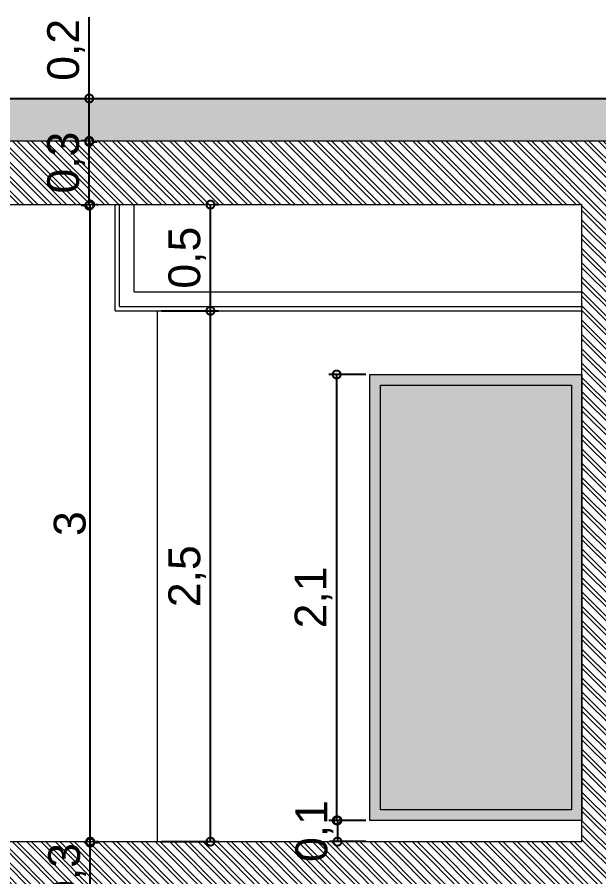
# Model space of a CAD drawing. Header units: millimetres. Extents: x 2502.5 to 2587.5, y 1451 to 1547.9.
# Drawn here: x 2568.288 to 2571.029, y 1531.664 to 1535.712 of the extents above; entities that cross this region are included whole.
import ezdxf

# ---------------------------------------------------------------- set-up
doc = ezdxf.new("R2010")
doc.units = ezdxf.units.MM
for name, color, linetype, lineweight in [('0.09', 6, 'Continuous', 9), ('03_CIVIL EXIST A DECLARAR', 6, 'Continuous', 15), ('06_CIVIL VISTAS GRUESA', 14, 'Continuous', 15), ('07_CIVIL VISTAS MEDIA', 143, 'Continuous', 9), ('08_CIVIL VISTAS FINO', 253, 'Continuous', 5), ('12_HATCH', 254, 'Continuous', 5), ('13_COTAS', 8, 'Continuous', 9)]:
    doc.layers.add(name, color=color, linetype=linetype, lineweight=lineweight)
doc.layers.add('HATCH', color=251, linetype='Continuous')
doc.styles.add('Swis721 BT', font='swiss.ttf')
doc.dimstyles.new('ISO-23', dxfattribs={"dimscale": 0.03, "dimtxt": 5, "dimasz": 2.5, "dimexe": 1.25, "dimexo": 0.625, "dimtad": 1, "dimtxsty": 'Swis721 BT', "dimblk": 'DOTSMALL', "dimcen": 2.5, "dimclrt": 150, "dimadec": 0, "dimazin": 0, "dimtfac": 1, "dimtmove": 0, "dimatfit": 3, "dimfxl": 0, "dimarcsym": 0})

# ---------------------------------------------------------------- blocks, each defined once
blk = doc.blocks.new('_DotSmall')
at = {"color": 0, "linetype": 'ByBlock', "const_width": 0.5}
blk.add_lwpolyline([(-0.0625, 0, 1), (0.0625, 0, 1)], format="xyb", close=True, dxfattribs=at)
blk = doc.blocks.new('*D281')
at = {"layer": '13_COTAS', "color": 0, "lineweight": -2}
for p, q in [((2568.6318, 1531.5245), (2568.6318, 1531.8292)), ((2568.6506, 1531.8292), (2568.6693, 1531.8292)), ((2568.6506, 1531.5245), (2568.6693, 1531.5245))]:
    blk.add_line(p, q, dxfattribs=at)
at = {"layer": 'Defpoints', "color": 0}
for p in [(2568.6318, 1531.8292), (2568.6318, 1531.8292), (2568.6318, 1531.5245)]:
    blk.add_point(p, dxfattribs=at)
at = {"layer": '13_COTAS', "color": 0, "lineweight": -2, "xscale": 0.075, "yscale": 0.075, "zscale": 0.075}
for p, rotation in [((2568.6318, 1531.8292), 90), ((2568.6318, 1531.5245), 270)]:
    blk.add_blockref('_DotSmall', p, dxfattribs=dict(at, rotation=rotation))
at = {"layer": '13_COTAS', "color": 150, "insert": (2568.5227, 1531.6768), "char_height": 0.15, "attachment_point": 5, "rotation": 90, "style": 'Swis721 BT'}
blk.add_mtext('0,3', dxfattribs=at)
blk = doc.blocks.new('*D282')
at = {"layer": '13_COTAS', "color": 0, "lineweight": -2}
for p, q in [((2568.6318, 1531.8245), (2568.6318, 1534.8292)), ((2568.6506, 1534.8292), (2568.6693, 1534.8292)), ((2568.6506, 1531.8245), (2568.6693, 1531.8245))]:
    blk.add_line(p, q, dxfattribs=at)
at = {"layer": 'Defpoints', "color": 0}
for p in [(2568.6318, 1534.8292), (2568.6318, 1534.8292), (2568.6318, 1531.8245)]:
    blk.add_point(p, dxfattribs=at)
at = {"layer": '13_COTAS', "color": 0, "lineweight": -2, "xscale": 0.075, "yscale": 0.075, "zscale": 0.075}
for p, rotation in [((2568.6318, 1534.8292), 90), ((2568.6318, 1531.8245), 270)]:
    blk.add_blockref('_DotSmall', p, dxfattribs=dict(at, rotation=rotation))
at = {"layer": '13_COTAS', "color": 150, "insert": (2568.536, 1533.3268), "char_height": 0.15, "attachment_point": 5, "rotation": 90, "style": 'Swis721 BT'}
blk.add_mtext('3', dxfattribs=at)
blk = doc.blocks.new('*D283')
at = {"layer": '13_COTAS', "color": 0, "lineweight": -2}
for p, q in [((2568.6131, 1535.1292), (2568.5897, 1535.1292)), ((2568.6272, 1534.8245), (2568.6272, 1535.1292)), ((2568.6131, 1534.8245), (2568.5897, 1534.8245))]:
    blk.add_line(p, q, dxfattribs=at)
at = {"layer": 'Defpoints', "color": 0}
for p in [(2568.6272, 1535.1292), (2568.6318, 1535.1292), (2568.6318, 1534.8245)]:
    blk.add_point(p, dxfattribs=at)
at = {"layer": '13_COTAS', "color": 0, "lineweight": -2, "xscale": 0.075, "yscale": 0.075, "zscale": 0.075}
for p, rotation in [((2568.6272, 1535.1292), 90), ((2568.6272, 1534.8245), 270)]:
    blk.add_blockref('_DotSmall', p, dxfattribs=dict(at, rotation=rotation))
at = {"layer": '13_COTAS', "color": 150, "insert": (2568.518, 1535.0268), "char_height": 0.15, "attachment_point": 5, "rotation": 90, "style": 'Swis721 BT'}
blk.add_mtext('0,3', dxfattribs=at)
blk = doc.blocks.new('*D284')
at = {"layer": '13_COTAS', "color": 0, "lineweight": -2}
for p, q in [((2568.6272, 1535.3292), (2568.6272, 1535.7118)), ((2568.6272, 1535.1245), (2568.6272, 1535.3292)), ((2568.6459, 1535.3292), (2568.6647, 1535.3292)), ((2568.6459, 1535.1245), (2568.6647, 1535.1245))]:
    blk.add_line(p, q, dxfattribs=at)
at = {"layer": 'Defpoints', "color": 0}
for p in [(2568.6272, 1535.3292), (2568.6272, 1535.3292), (2568.6272, 1535.1245)]:
    blk.add_point(p, dxfattribs=at)
at = {"layer": '13_COTAS', "color": 0, "lineweight": -2, "xscale": 0.075, "yscale": 0.075, "zscale": 0.075}
for p, rotation in [((2568.6272, 1535.3292), 90), ((2568.6272, 1535.1245), 270)]:
    blk.add_blockref('_DotSmall', p, dxfattribs=dict(at, rotation=rotation))
at = {"layer": '13_COTAS', "color": 150, "insert": (2568.518, 1535.558), "char_height": 0.15, "attachment_point": 5, "rotation": 90, "style": 'Swis721 BT'}
blk.add_mtext('0,2', dxfattribs=at)
blk = doc.blocks.new('*D288')
at = {"layer": '13_COTAS', "color": 0, "lineweight": -2}
for p, q in [((2568.9681, 1534.3292), (2569.2358, 1534.3292)), ((2569.1983, 1531.8292), (2569.1983, 1534.3292)), ((2568.9681, 1531.8292), (2569.2358, 1531.8292))]:
    blk.add_line(p, q, dxfattribs=at)
at = {"layer": 'Defpoints', "color": 0}
for p in [(2568.9493, 1534.3292), (2569.1983, 1534.3292), (2568.9493, 1531.8292)]:
    blk.add_point(p, dxfattribs=at)
at = {"layer": '13_COTAS', "color": 0, "lineweight": -2, "xscale": 0.075, "yscale": 0.075, "zscale": 0.075}
for p, rotation in [((2569.1983, 1534.3292), 90), ((2569.1983, 1531.8292), 270)]:
    blk.add_blockref('_DotSmall', p, dxfattribs=dict(at, rotation=rotation))
at = {"layer": '13_COTAS', "color": 150, "insert": (2569.0891, 1533.0792), "char_height": 0.15, "attachment_point": 5, "rotation": 90, "style": 'Swis721 BT'}
blk.add_mtext('2,5', dxfattribs=at)
blk = doc.blocks.new('*D289')
at = {"layer": '13_COTAS', "color": 0, "lineweight": -2}
for p, q in [((2569.1983, 1534.3292), (2569.1983, 1534.8292)), ((2569.2124, 1534.8292), (2569.2358, 1534.8292)), ((2569.2124, 1534.3292), (2569.2358, 1534.3292))]:
    blk.add_line(p, q, dxfattribs=at)
at = {"layer": 'Defpoints', "color": 0}
for p in [(2569.1936, 1534.8292), (2569.1983, 1534.8292), (2569.1936, 1534.3292)]:
    blk.add_point(p, dxfattribs=at)
at = {"layer": '13_COTAS', "color": 0, "lineweight": -2, "xscale": 0.075, "yscale": 0.075, "zscale": 0.075}
for p, rotation in [((2569.1983, 1534.8292), 90), ((2569.1983, 1534.3292), 270)]:
    blk.add_blockref('_DotSmall', p, dxfattribs=dict(at, rotation=rotation))
at = {"layer": '13_COTAS', "color": 150, "insert": (2569.0891, 1534.5792), "char_height": 0.15, "attachment_point": 5, "rotation": 90, "style": 'Swis721 BT'}
blk.add_mtext('0,5', dxfattribs=at)
blk = doc.blocks.new('*D291')
at = {"layer": '13_COTAS', "color": 0, "lineweight": -2}
for p, q in [((2569.9306, 1534.0292), (2569.7557, 1534.0292)), ((2569.7932, 1534.0292), (2569.7932, 1531.9292)), ((2569.9306, 1531.9292), (2569.7557, 1531.9292))]:
    blk.add_line(p, q, dxfattribs=at)
at = {"layer": 'Defpoints', "color": 0}
for p in [(2569.9493, 1534.0292), (2569.7932, 1531.9292), (2569.9493, 1531.9292)]:
    blk.add_point(p, dxfattribs=at)
at = {"layer": '13_COTAS', "color": 0, "lineweight": -2, "xscale": 0.075, "yscale": 0.075, "zscale": 0.075}
for p, rotation in [((2569.7932, 1534.0292), 90), ((2569.7932, 1531.9292), 270)]:
    blk.add_blockref('_DotSmall', p, dxfattribs=dict(at, rotation=rotation))
at = {"layer": '13_COTAS', "color": 150, "insert": (2569.684, 1532.9792), "char_height": 0.15, "attachment_point": 5, "rotation": 90, "style": 'Swis721 BT'}
blk.add_mtext('2,1', dxfattribs=at)
blk = doc.blocks.new('*D292')
at = {"layer": '13_COTAS', "color": 0, "lineweight": -2}
for p, q in [((2569.9306, 1531.9292), (2569.7597, 1531.9292)), ((2569.7972, 1531.9292), (2569.7972, 1531.8292)), ((2569.9306, 1531.8292), (2569.7597, 1531.8292))]:
    blk.add_line(p, q, dxfattribs=at)
at = {"layer": 'Defpoints', "color": 0}
for p in [(2569.9494, 1531.9292), (2569.7972, 1531.8292), (2569.9494, 1531.8292)]:
    blk.add_point(p, dxfattribs=at)
at = {"layer": '13_COTAS', "color": 0, "lineweight": -2, "xscale": 0.075, "yscale": 0.075, "zscale": 0.075}
for p, rotation in [((2569.7972, 1531.9292), 90), ((2569.7972, 1531.8292), 270)]:
    blk.add_blockref('_DotSmall', p, dxfattribs=dict(at, rotation=rotation))
at = {"layer": '13_COTAS', "color": 150, "insert": (2569.688, 1531.8792), "char_height": 0.15, "attachment_point": 5, "rotation": 90, "style": 'Swis721 BT'}
blk.add_mtext('0,1', dxfattribs=at)

msp = doc.modelspace()

# ---------------------------------------------------------------- hatches: boundary and pattern name
at = {"layer": '0.09'}
h = msp.add_hatch(dxfattribs=at)
h.set_pattern_fill('ANSI32', color=18, scale=0.005, angle=-90)
h.paths.add_polyline_path([(2568.8162, 1535.1292), (2563.3493, 1535.1292), (2563.3493, 1535.3292), (2562.2493, 1535.3292), (2562.2493, 1534.9353), (2562.2498, 1534.9292), (2563.0493, 1534.9292), (2563.0493, 1533.0292), (2563.3493, 1533.0292), (2563.3493, 1534.8292), (2565.2493, 1534.8292), (2565.2493, 1534.0292), (2565.3493, 1534.0292), (2565.3493, 1534.8292), (2568.9073, 1534.8292)])
h = msp.add_hatch(dxfattribs=at)
h.set_pattern_fill('ANSI32', color=18, scale=0.005, angle=-90)
h.paths.add_polyline_path([(2573.5176, 1535.1292), (2568.8162, 1535.1292), (2568.9073, 1534.8292), (2570.9493, 1534.8292), (2570.9493, 1531.8292), (2569.8186, 1531.8292), (2569.9097, 1531.5292), (2573.1633, 1531.5292), (2573.1928, 1531.8292), (2572.9993, 1531.8292), (2572.9993, 1534.8292), (2573.4881, 1534.8292)])
h.paths.add_polyline_path([(2571.0993, 1534.8292), (2572.8993, 1534.8292), (2572.8993, 1531.8292), (2571.0993, 1531.8292)], flags=16)
h.paths.add_polyline_path([(2571.6993, 1534.0292), (2572.8993, 1534.0292), (2572.8993, 1531.8492), (2571.6993, 1531.8492)], flags=0)
h.paths.add_polyline_path([(2572.5745, 1533.7107, -0.877045), (2572.5685, 1533.7563, -0.767449), (2572.5685, 1533.8011, -0.767449), (2572.5685, 1533.8459, -0.767449), (2572.5685, 1533.8907), (2572.8213, 1533.8907, -0.767449), (2572.8213, 1533.8459, -0.767449), (2572.8213, 1533.8011, -0.767449), (2572.8213, 1533.7563, -0.877045), (2572.8153, 1533.7107), (2572.8993, 1533.7092)], flags=0)
h.paths.add_polyline_path([(2572.3593, 1533.0399), (2572.3589, 1533.0433), (2572.3582, 1533.0433)], flags=0)
h.paths.add_polyline_path([(2572.2795, 1533.0166), (2572.2798, 1533.0081), (2572.28, 1533.0081)], flags=0)
h.paths.add_polyline_path([(2572.2863, 1533.044), (2572.2852, 1533.0441), (2572.2854, 1533.0419), (2572.286, 1533.0418)], flags=0)
h.paths.add_polyline_path([(2572.2168, 1533.0399), (2572.2165, 1533.0433), (2572.2157, 1533.0433)], flags=0)
h.paths.add_polyline_path([(2572.137, 1533.0166), (2572.1373, 1533.0081), (2572.1375, 1533.0081)], flags=0)
h.paths.add_polyline_path([(2572.1439, 1533.044), (2572.1427, 1533.0441), (2572.143, 1533.0419), (2572.1435, 1533.0418)], flags=0)
h.paths.add_polyline_path([(2572.0403, 1532.9657), (2572.0423, 1533.0159), (2572.0384, 1532.9534)], flags=0)
h.paths.add_polyline_path([(2572.0328, 1533.4276), (2572.0326, 1533.4141, 0.104536)], flags=0)
h.paths.add_polyline_path([(2571.985, 1532.8875), (2571.9853, 1532.8875), (2571.9852, 1532.8879)], flags=0)
h.paths.add_polyline_path([(2571.9998, 1532.8544), (2571.9996, 1532.856), (2571.9975, 1532.8569), (2571.9977, 1532.8554), (2571.9981, 1532.8544)], flags=0)
h.paths.add_polyline_path([(2572.0058, 1532.8511), (2572.0064, 1532.8559), (2572.0057, 1532.8511)], flags=0)
h.paths.add_polyline_path([(2572.0023, 1532.8414), (2572.0026, 1532.8388), (2572.0039, 1532.8388), (2572.0039, 1532.839), (2572.0032, 1532.8436)], flags=0)
h.paths.add_polyline_path([(2571.993, 1532.8449), (2571.9942, 1532.8397), (2571.9939, 1532.8474)], flags=0)
h.paths.add_polyline_path([(2571.7023, 1533.5812), (2571.7273, 1533.5812), (2571.8053, 1533.581), (2571.8053, 1533.5866), (2571.8113, 1533.5866), (2571.8113, 1533.5792), (2571.9966, 1533.5792), (2571.9966, 1533.5946), (2572.0026, 1533.5946), (2572.0026, 1533.5792), (2572.1748, 1533.5792), (2572.1748, 1533.587), (2572.1808, 1533.587), (2572.1808, 1533.5792), (2572.3173, 1533.5792), (2572.3173, 1533.587), (2572.3233, 1533.587), (2572.3233, 1533.5792), (2572.5339, 1533.5792), (2572.5339, 1533.5865), (2572.5399, 1533.5865), (2572.5399, 1533.5792), (2572.7564, 1533.5792), (2572.7564, 1533.5859), (2572.7624, 1533.5859), (2572.7624, 1533.5792), (2572.8813, 1533.5792), (2572.8813, 1533.5812), (2572.8963, 1533.5812), (2572.8963, 1533.5572), (2572.8813, 1533.5572), (2572.8813, 1533.5592), (2572.7624, 1533.5592), (2572.7624, 1533.4989), (2572.7795, 1533.4926), (2572.7859, 1533.4829), (2572.792, 1533.4613), (2572.7949, 1533.4341), (2572.7967, 1533.3954), (2572.7959, 1533.3731), (2572.8076, 1533.2692), (2572.8082, 1533.1938), (2572.8114, 1533.1089), (2572.8154, 1533.0302), (2572.8189, 1532.6276), (2572.8171, 1532.632), (2572.8225, 1532.5435), (2572.8171, 1532.5169), (2572.7888, 1532.5116), (2572.7126, 1532.5131), (2572.6982, 1532.5184), (2572.6989, 1532.5134), (2572.6895, 1532.512), (2572.6915, 1532.5603), (2572.6922, 1532.5917), (2572.7002, 1532.6601), (2572.7067, 1532.6316), (2572.712, 1533.0367), (2572.7138, 1533.1093), (2572.7085, 1533.173), (2572.7085, 1533.3004), (2572.7102, 1533.373), (2572.7102, 1533.4225), (2572.7164, 1533.4663), (2572.7236, 1533.482), (2572.7222, 1533.4817), (2572.7269, 1533.4995), (2572.7564, 1533.499), (2572.7564, 1533.5592), (2572.5399, 1533.5592), (2572.5399, 1533.4995), (2572.557, 1533.4932), (2572.5634, 1533.4835), (2572.5695, 1533.4619), (2572.5724, 1533.4346), (2572.5742, 1533.396), (2572.5734, 1533.3737), (2572.5851, 1533.2698), (2572.5858, 1533.1944), (2572.5889, 1533.1095), (2572.5929, 1533.0308), (2572.5964, 1532.6281), (2572.5947, 1532.6325), (2572.6, 1532.544), (2572.5947, 1532.5175), (2572.5663, 1532.5122), (2572.4902, 1532.5136), (2572.4757, 1532.519), (2572.4764, 1532.5139), (2572.467, 1532.5126), (2572.469, 1532.5608), (2572.4697, 1532.5923), (2572.4777, 1532.6606), (2572.4843, 1532.6322), (2572.4895, 1533.0373), (2572.4913, 1533.1099), (2572.486, 1533.1736), (2572.486, 1533.301), (2572.4877, 1533.3735), (2572.4877, 1533.4231), (2572.4939, 1533.4669), (2572.5011, 1533.4826), (2572.4997, 1533.4823), (2572.5044, 1533.5), (2572.5339, 1533.4996), (2572.5339, 1533.5592), (2572.3233, 1533.5592), (2572.3233, 1533.5001), (2572.3528, 1533.5006), (2572.3575, 1533.4829), (2572.3503, 1533.4843), (2572.354, 1533.4159, 0.945076), (2572.2886, 1533.4152), (2572.2883, 1533.4144), (2572.2838, 1533.3743), (2572.2851, 1533.3385), (2572.2887, 1533.2779), (2572.2833, 1533.1603), (2572.2845, 1533.1114), (2572.285, 1533.1108), (2572.2927, 1533.1177), (2572.3005, 1533.1273), (2572.2975, 1533.1154), (2572.2841, 1533.11), (2572.2845, 1533.1104), (2572.2833, 1533.1603), (2572.2887, 1533.2779), (2572.2851, 1533.3385), (2572.283, 1533.3965), (2572.2848, 1533.4352), (2572.2877, 1533.4624), (2572.2948, 1533.4878), (2572.3058, 1533.4958), (2572.3173, 1533.5), (2572.3173, 1533.5592), (2572.1808, 1533.5592), (2572.1808, 1533.5001), (2572.2103, 1533.5006), (2572.215, 1533.4829), (2572.2078, 1533.4843), (2572.2115, 1533.4159, 0.945076), (2572.1461, 1533.4152), (2572.1459, 1533.4144), (2572.1413, 1533.3743), (2572.1426, 1533.3385), (2572.1462, 1533.2779), (2572.1408, 1533.1603), (2572.142, 1533.1114), (2572.1425, 1533.1108), (2572.1503, 1533.1177), (2572.158, 1533.1273), (2572.155, 1533.1154), (2572.1416, 1533.11), (2572.1421, 1533.1104), (2572.1408, 1533.1603), (2572.1462, 1533.2779), (2572.1426, 1533.3385), (2572.1405, 1533.3965), (2572.1423, 1533.4352), (2572.1452, 1533.4624), (2572.1523, 1533.4878), (2572.1634, 1533.4958), (2572.1748, 1533.5), (2572.1748, 1533.5592), (2572.0026, 1533.5592), (2572.0026, 1533.5077), (2572.0321, 1533.5082), (2572.0368, 1533.4905), (2572.0115, 1533.4955), (2571.9889, 1533.4912), (2571.9742, 1533.4751), (2571.9686, 1533.4528), (2571.9686, 1533.4307), (2571.9631, 1533.3819), (2571.9644, 1533.3461), (2571.968, 1533.2855), (2571.9626, 1533.1679), (2571.9639, 1533.118), (2571.9721, 1533.1253), (2571.9798, 1533.1349), (2571.9768, 1533.123), (2571.9639, 1533.1178), (2571.9644, 1533.0948), (2571.9666, 1533.0656), (2571.993, 1532.9776), (2571.9742, 1532.9757), (2571.9753, 1533.0209), (2571.9763, 1532.9903), (2571.9766, 1532.9759), (2571.993, 1532.9776), (2571.9666, 1533.0656), (2571.9644, 1533.0948), (2571.9626, 1533.1679), (2571.968, 1533.2855), (2571.9644, 1533.3461), (2571.9631, 1533.3819), (2571.9519, 1533.2819), (2571.9461, 1533.1906), (2571.9439, 1533.0889), (2571.9439, 1533.0175), (2571.9548, 1533.0249), (2571.9634, 1532.921), (2571.9678, 1532.8669), (2571.9678, 1532.8563), (2571.9787, 1532.8539), (2571.9785, 1532.857), (2571.9855, 1532.8561), (2571.9857, 1532.8626), (2571.9838, 1532.8684), (2571.9848, 1532.8817), (2571.9878, 1532.8884), (2571.9899, 1532.888), (2571.9918, 1532.8945), (2571.9918, 1532.8796), (2571.992, 1532.8715), (2571.992, 1532.8593), (2571.9926, 1532.8552), (2571.9945, 1532.8549), (2571.9946, 1532.8559), (2571.9954, 1532.8548), (2572.0017, 1532.854), (2572.0018, 1532.8567), (2572.0046, 1532.8511), (2572.0041, 1532.8511), (2572.0014, 1532.8364), (2571.9923, 1532.8409), (2571.9927, 1532.8376), (2571.9824, 1532.8399), (2571.9824, 1532.8391), (2571.9823, 1532.8399), (2571.9803, 1532.8403), (2571.9804, 1532.8378), (2571.9793, 1532.8406), (2571.9761, 1532.8413), (2571.9761, 1532.8412), (2571.9761, 1532.8401), (2571.9761, 1532.8413), (2571.9678, 1532.8431), (2571.9678, 1532.8669), (2571.9634, 1532.921), (2571.9548, 1533.0249), (2571.9439, 1533.0175), (2571.9439, 1533.0889), (2571.9461, 1533.1906), (2571.9519, 1533.2819), (2571.9631, 1533.3819), (2571.9623, 1533.4041), (2571.9641, 1533.4428), (2571.967, 1533.47), (2571.9741, 1533.4954), (2571.9852, 1533.5034), (2571.9966, 1533.5076), (2571.9966, 1533.5592), (2571.8113, 1533.5592), (2571.8113, 1533.4997), (2571.8409, 1533.5001), (2571.8455, 1533.4824), (2571.8441, 1533.4827), (2571.8513, 1533.467), (2571.8575, 1533.4232), (2571.8575, 1533.3736), (2571.8593, 1533.3011), (2571.8593, 1533.1737), (2571.854, 1533.11), (2571.8558, 1533.0374), (2571.8609, 1532.9441), (2571.8676, 1532.9731), (2571.8756, 1532.9048), (2571.8763, 1532.8733), (2571.8783, 1532.8251), (2571.8689, 1532.8265), (2571.8696, 1532.8317), (2571.8562, 1532.8315), (2571.856, 1532.8315), (2571.8551, 1532.8261), (2571.779, 1532.8247), (2571.7506, 1532.83), (2571.7453, 1532.8566), (2571.7506, 1532.945), (2571.7489, 1532.9406), (2571.7524, 1533.0309), (2571.7563, 1533.1096), (2571.7595, 1533.1945), (2571.7602, 1533.2699), (2571.7719, 1533.3738), (2571.7711, 1533.3961), (2571.7729, 1533.4347), (2571.7757, 1533.462), (2571.7829, 1533.4873), (2571.7939, 1533.4953), (2571.8053, 1533.4996), (2571.8053, 1533.5592), (2571.7273, 1533.5592), (2571.7273, 1533.5572), (2571.7023, 1533.5572)], flags=0)
h.paths.add_polyline_path([(2571.7743, 1532.9728), (2571.7743, 1532.8879), (2571.7788, 1532.8845, -613.086776), (2571.7788, 1532.8845)], flags=0)
h.paths.add_polyline_path([(2571.7794, 1533.4264), (2571.8012, 1533.4673), (2571.7884, 1533.4384, -0.61303), (2571.8421, 1533.4154), (2571.8385, 1533.4827), (2571.8421, 1533.4154, 0.784591)], flags=0)
h.paths.add_polyline_path([(2572.024, 1532.8405), (2572.0244, 1532.8449), (2572.0239, 1532.8426)], flags=0)
h.paths.add_polyline_path([(2572.0157, 1532.8322), (2572.0166, 1532.8389), (2572.0156, 1532.8449), (2572.015, 1532.8415)], flags=0)
h.paths.add_polyline_path([(2572.0166, 1532.8541), (2572.0166, 1532.8609), (2572.017, 1532.867), (2572.0169, 1532.8719), (2572.0118, 1532.8609), (2572.0134, 1532.8538), (2572.0165, 1532.8536)], flags=0)
h.paths.add_polyline_path([(2572.0272, 1532.8506), (2572.0269, 1532.8532), (2572.0267, 1532.8507)], flags=0)
h.paths.add_polyline_path([(2572.0299, 1532.8676), (2572.0297, 1532.8748), (2572.0287, 1532.8908), (2572.0253, 1532.8906), (2572.0267, 1532.8712), (2572.0253, 1532.8585), (2572.0252, 1532.855), (2572.0258, 1532.8505), (2572.0277, 1532.8514)], flags=0)
h.paths.add_polyline_path([(2572.0436, 1532.8496), (2572.0394, 1532.8372), (2572.0413, 1532.8342), (2572.0411, 1532.8362), (2572.0312, 1532.8387), (2572.0291, 1532.8341), (2572.0253, 1532.8401), (2572.0276, 1532.8396), (2572.0274, 1532.8413), (2572.0291, 1532.8502), (2572.0286, 1532.8546), (2572.0291, 1532.851), (2572.0313, 1532.8524), (2572.0318, 1532.8598), (2572.0322, 1532.8675), (2572.0316, 1532.8908), (2572.0344, 1532.8889), (2572.0344, 1532.8741), (2572.0364, 1532.8554), (2572.0349, 1532.8545), (2572.0384, 1532.8438), (2572.038, 1532.8394), (2572.0391, 1532.8377), (2572.0404, 1532.8465), (2572.0398, 1532.856), (2572.0436, 1532.8446)], flags=0)
h.paths.add_polyline_path([(2572.1993, 1532.8335), (2572.1804, 1532.8365), (2572.1668, 1532.8356), (2572.1706, 1532.8529), (2572.1791, 1532.9009), (2572.1843, 1532.9822), (2572.1946, 1532.9745)], flags=0)
h.paths.add_polyline_path([(2571.7855, 1533.1149), (2571.7722, 1533.1096), (2571.7808, 1533.1172), (2571.7885, 1533.1269)], flags=0)
h.paths.add_polyline_path([(2572.3417, 1532.8335), (2572.3229, 1532.8365), (2572.3093, 1532.8356), (2572.313, 1532.8529), (2572.3216, 1532.9009), (2572.3267, 1532.9822), (2572.337, 1532.9745)], flags=0)
h.paths.add_polyline_path([(2572.4987, 1533.0936), (2572.4996, 1533.0946), (2572.4989, 1533.0981)], flags=0)
h.paths.add_polyline_path([(2572.5068, 1533.4826), (2572.5032, 1533.4153, -0.61303), (2572.5569, 1533.4383), (2572.544, 1533.4672), (2572.5635, 1533.4307, 0.724076), (2572.5032, 1533.4153)], flags=0)
h.paths.add_polyline_path([(2572.1463, 1533.0279), (2572.1482, 1533.0028), (2572.149, 1533.0027)], flags=0)
h.paths.add_polyline_path([(2572.7212, 1533.0931), (2572.7221, 1533.094), (2572.7214, 1533.0976)], flags=0)
h.paths.add_polyline_path([(2572.7293, 1533.482), (2572.7257, 1533.4147, -0.61303), (2572.7794, 1533.4377), (2572.7665, 1533.4666), (2572.786, 1533.4302, 0.724076), (2572.7257, 1533.4147)], flags=0)
h.paths.add_polyline_path([(2572.0107, 1532.8519), (2572.0096, 1532.8441), (2572.0103, 1532.8388), (2572.0112, 1532.8428), (2572.0115, 1532.8392), (2572.0123, 1532.835), (2572.0134, 1532.8441)], flags=0)
h.paths.add_polyline_path([(2572.0189, 1532.8485), (2572.0197, 1532.8543), (2572.0187, 1532.8505)], flags=0)
h.paths.add_polyline_path([(2571.973, 1532.8488), (2571.9725, 1532.8509), (2571.9723, 1532.8462)], flags=0)
h.paths.add_polyline_path([(2571.9772, 1532.8401), (2571.9787, 1532.8464), (2571.9805, 1532.8476), (2571.9798, 1532.8448), (2571.977, 1532.843)], flags=0)
h.paths.add_polyline_path([(2572.2888, 1533.0279), (2572.2907, 1533.0028), (2572.2915, 1533.0027)], flags=0)
h.paths.add_polyline_path([(2572.032, 1532.8447), (2572.0318, 1532.8432), (2572.0314, 1532.8476)], flags=0)
h.paths.add_polyline_path([(2572.0331, 1532.8427), (2572.0335, 1532.8392), (2572.0338, 1532.8382), (2572.0341, 1532.8404), (2572.0336, 1532.8456)], flags=0)
h.paths.add_polyline_path([(2572.5644, 1533.1172), (2572.5731, 1533.1095), (2572.5597, 1533.1148), (2572.5567, 1533.1268)], flags=0)
h.paths.add_polyline_path([(2572.7869, 1533.1166), (2572.7956, 1533.1089), (2572.7822, 1533.1142), (2572.7792, 1533.1262)], flags=0)
h = msp.add_hatch(dxfattribs=at)
h.set_pattern_fill('ANSI32', color=18, scale=0.005, angle=-90)
h.paths.add_polyline_path([(2563.3493, 1530.3292), (2563.0493, 1530.3292), (2563.0493, 1528.5292), (2563.0493, 1528.4292), (2562.2493, 1528.4292), (2562.2493, 1528.3792), (2553.9493, 1528.3792), (2553.9493, 1528.2292), (2554.0493, 1528.2292), (2554.0493, 1528.3292), (2554.2493, 1528.3292), (2554.2493, 1528.2292), (2563.1493, 1528.2292), (2563.1493, 1528.3292), (2563.3493, 1528.3292), (2563.3493, 1528.2292), (2570.1493, 1528.2292), (2570.1493, 1528.3292), (2570.3493, 1528.3292), (2570.3493, 1528.2292), (2570.9121, 1528.2292), (2570.821, 1528.5292), (2570.3402, 1528.5292), (2563.3493, 1528.5292)])
h.paths.add_polyline_path([(2569.8186, 1531.8292), (2563.3493, 1531.8292), (2563.3493, 1531.8492), (2563.3493, 1532.2292), (2563.0493, 1532.2292), (2563.0493, 1531.1292), (2563.3493, 1531.1292), (2563.3493, 1531.5292), (2569.9097, 1531.5292)])
h.paths.add_polyline_path([(2575.3493, 1528.3292), (2575.5493, 1528.3292), (2575.5493, 1528.2292), (2582.6993, 1528.2292), (2584.3231, 1528.2292), (2584.3231, 1528.3792), (2582.8993, 1528.3792), (2575.6493, 1528.3792), (2575.6493, 1528.4792), (2575.4293, 1528.4792), (2575.4293, 1528.5292), (2572.868, 1528.5292), (2572.8385, 1528.2292), (2575.3493, 1528.2292)])
h.paths.add_polyline_path([(2572.868, 1528.5292), (2570.821, 1528.5292), (2570.9121, 1528.2292), (2572.8385, 1528.2292)])
at = {"layer": '08_CIVIL VISTAS FINO'}
h = msp.add_hatch(color=251, dxfattribs=at)
h.dxf.hatch_style = 1
h.paths.add_polyline_path([(2569.9493, 1531.9292), (2570.9493, 1531.9292), (2570.9493, 1534.0292), (2569.9493, 1534.0292)])
h.paths.add_polyline_path([(2569.9994, 1533.9792), (2570.8993, 1533.9792), (2570.8993, 1531.9792), (2569.9994, 1531.9792)], flags=16)
at = {"layer": '12_HATCH'}
h = msp.add_hatch(color=143, dxfattribs=at)
h.dxf.hatch_style = 1
h.paths.add_polyline_path([(2569.9994, 1531.9792), (2570.8993, 1531.9792), (2570.8993, 1533.9792), (2569.9994, 1533.9792)])
at = {"layer": 'HATCH'}
h = msp.add_hatch(color=37, dxfattribs=at)
h.dxf.hatch_style = 1
h.paths.add_polyline_path([(2554.8493, 1530.8292), (2554.2493, 1530.8292), (2554.2493, 1528.3792), (2554.5493, 1528.3792)])
h.paths.add_polyline_path([(2554.1996, 1530.8292), (2553.6493, 1530.8292), (2553.9493, 1528.3792), (2554.1996, 1528.3792)])
h.paths.add_polyline_path([(2554.6493, 1531.4292), (2553.8493, 1531.4292), (2553.8493, 1531.0292), (2554.6493, 1531.0292)])
h.paths.add_polyline_path([(2563.0493, 1534.9292), (2562.2498, 1534.9292), (2562.7501, 1528.4292), (2563.0493, 1528.4292), (2563.0493, 1528.5292), (2563.0493, 1530.3292), (2563.0493, 1531.1292), (2563.0493, 1532.2292), (2563.0493, 1533.0292)])
h.paths.add_polyline_path([(2575.3493, 1535.3292), (2563.3493, 1535.3292), (2563.3493, 1535.1292), (2575.3493, 1535.1292)])
h.paths.add_polyline_path([(2576.3489, 1534.9292), (2575.6493, 1534.9292), (2575.6493, 1531.8292), (2575.6493, 1531.7292), (2576.1519, 1531.7292)])

# ---------------------------------------------------------------- linework, layer by layer
at = {"layer": '03_CIVIL EXIST A DECLARAR'}
msp.add_line((2568.9493, 1531.8292), (2568.9493, 1534.3292), dxfattribs=at)
at = {"layer": '06_CIVIL VISTAS GRUESA'}
for p, q in [((2563.3493, 1535.1292), (2575.3493, 1535.1292)), ((2565.3493, 1534.8292), (2570.9493, 1534.8292)), ((2570.9493, 1531.8292), (2570.9493, 1534.8292)), ((2563.3493, 1531.8292), (2570.9493, 1531.8292))]:
    msp.add_line(p, q, dxfattribs=at)
at = {"layer": '07_CIVIL VISTAS MEDIA'}
for p, q in [((2568.7493, 1534.3292), (2568.7493, 1534.8292)), ((2568.7693, 1534.3492), (2568.7693, 1534.8292)), ((2568.7693, 1534.3492), (2570.9493, 1534.3492)), ((2568.7493, 1534.3292), (2570.9493, 1534.3292))]:
    msp.add_line(p, q, dxfattribs=at)
at = {"layer": '08_CIVIL VISTAS FINO'}
for p, q in [((2568.8393, 1534.4192), (2568.8393, 1534.8292)), ((2568.8393, 1534.4192), (2570.9493, 1534.4192)), ((2569.9493, 1531.9292), (2569.9493, 1534.0292)), ((2569.9493, 1534.0292), (2570.9493, 1534.0292))]:
    msp.add_line(p, q, dxfattribs=at)
for points in [[(2570.9493, 1531.9292), (2569.9493, 1531.9292), (2569.9493, 1534.0292), (2570.9493, 1534.0292)], [(2570.8993, 1531.9792), (2569.9994, 1531.9792), (2569.9994, 1533.9792), (2570.8993, 1533.9792)]]:
    msp.add_lwpolyline(points, close=True, dxfattribs=at)
at = {"layer": 'HATCH'}
msp.add_line((2563.3493, 1535.3292), (2575.3493, 1535.3292), dxfattribs=at)

# ---------------------------------------------------------------- dimensions: what is measured, and where the dimension line sits
at = {"layer": '13_COTAS'}
for base, p1, p2, picture, middle in [((2568.6272, 1535.3292), (2568.6272, 1535.1245), (2568.6272, 1535.3292), '*D284', (2568.518, 1535.558)), ((2568.6318, 1534.8292), (2568.6318, 1531.8245), (2568.6318, 1534.8292), '*D282', (2568.536, 1533.3268)), ((2569.1983, 1534.8292), (2569.1936, 1534.3292), (2569.1936, 1534.8292), '*D289', (2569.0891, 1534.5792)), ((2569.1983, 1534.3292), (2568.9493, 1531.8292), (2568.9493, 1534.3292), '*D288', (2569.0891, 1533.0792)), ((2569.7932, 1531.9292), (2569.9493, 1534.0292), (2569.9493, 1531.9292), '*D291', (2569.684, 1532.9792))]:
    dim = msp.add_linear_dim(base=base, p1=p1, p2=p2, angle=90, dimstyle='ISO-23', dxfattribs=at)
    dim.commit()
    dim.dimension.update_dxf_attribs({"geometry": picture, "text_midpoint": middle})
for base, p1, p2, picture, middle in [((2568.6272, 1535.1292), (2568.6318, 1534.8245), (2568.6318, 1535.1292), '*D283', (2568.6272, 1535.0268)), ((2569.7972, 1531.8292), (2569.9493, 1531.9292), (2569.9493, 1531.8292), '*D292', (2569.7972, 1531.8792)), ((2568.6318, 1531.8292), (2568.6318, 1531.5245), (2568.6318, 1531.8292), '*D281', (2568.6318, 1531.6768))]:
    dim = msp.add_linear_dim(base=base, p1=p1, p2=p2, angle=90, dimstyle='ISO-23', dxfattribs=at)
    dim.commit()
    dim.dimension.update_dxf_attribs({"geometry": picture, "text_midpoint": middle, "dimtype": 160})

doc.saveas('drawing.dxf')
